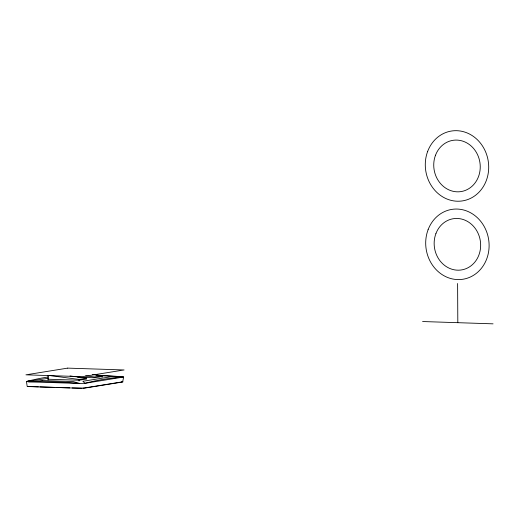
<?xml version="1.0" encoding="UTF-8"?>
<svg xmlns="http://www.w3.org/2000/svg" width="519" height="519" viewBox="0 0 519 519"><rect width="100%" height="100%" fill="white"/><g stroke="black" fill="none" stroke-linecap="round" stroke-linejoin="round"><path stroke-width="0.78" d="M72.167 387.965L84.435 388.147L122.627 382.01L123.658 377.015L121.472 376.775A525.371 469.604 80.9 0 0 95.924 375.166M81.665 388.303L27.741 386.538L27.189 386.421L26.45 381.569L26.845 381.413A939.98 415.252 -88.1 0 1 48.682 376.937M123.658 377.015L84.986 383.314L79.718 383.476A525.371 469.604 80.9 0 0 28.629 381.809L26.45 381.569M30.037 380.901L26.845 381.413L48.299 378.312M49.629 375.516L79.063 379.447L86.718 378.221L70.013 375.983M102.035 377.326L102.029 375.762L94.374 376.989L85.622 375.821M86.718 379L79.063 380.232L48.059 379.22M102.029 376.541L94.374 377.774L77.681 377.229M82.845 388.206L122.153 381.887L121.738 381.796M422.576 321.533L493.05 323.837M99.998 375.724L121.472 376.775L116.684 376.619M111.098 376.437L114.29 376.541M38.341 386.856L28 386.408M39.95 386.908L54.45 387.382M56.058 387.44L69.754 387.888M92.479 374.484L102.029 375.762M122.413 381.757L122.971 381.88M457.609 283.504L457.816 322.682M79.063 379.447L79.07 381.017M48.04 375.302L48.059 379.999M67.704 368.12L25.95 374.828L82.326 376.671L124.08 369.963L67.704 368.12M111.248 376.716L82.891 381.27L84.986 383.314A939.98 415.252 -88.1 0 1 123.256 377.17L111.248 376.716M42.143 380.563L28.629 381.809L79.718 383.476L73.153 381.575L42.143 380.563M428.097 229.703A35.37 31.614 80.9 0 0 461.56 279.436A35.37 31.614 80.9 0 0 482.553 223.825A35.37 31.614 80.9 0 0 428.097 229.703M435.915 233.602A25.937 23.18 80.9 0 0 460.45 270.075A25.937 23.18 80.9 0 0 475.845 229.294A25.937 23.18 80.9 0 0 435.915 233.602M427.688 151.34A35.37 31.614 80.9 0 0 461.151 201.074A35.37 31.614 80.9 0 0 482.145 145.463A35.37 31.614 80.9 0 0 427.688 151.34M435.499 155.239A25.937 23.18 80.9 0 0 460.042 191.712A25.937 23.18 80.9 0 0 475.436 150.932A25.937 23.18 80.9 0 0 435.499 155.239"/></g></svg>
